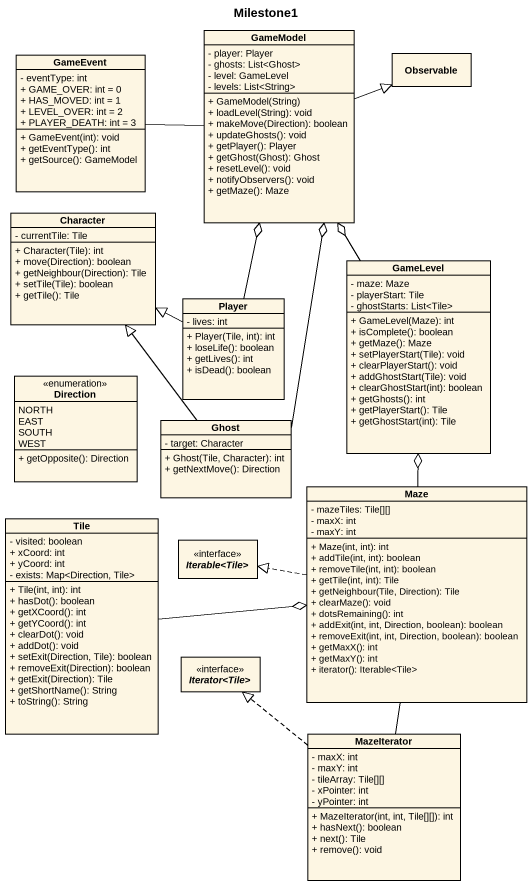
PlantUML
@startuml
title Milestone1
hide circle
hide empty members
skinparam classAttributeIconSize 0
class GameModel {
  - player: Player
  - ghosts: List<Ghost>
  - level: GameLevel
  - levels: List<String>
  + GameModel(String)
  + loadLevel(String): void
  + makeMove(Direction): boolean
  + updateGhosts(): void
  + getPlayer(): Player
  + getGhost(Ghost): Ghost
  + resetLevel(): void
  + notifyObservers(): void
  + getMaze(): Maze
}
class GameEvent {
  - eventType: int
  + GAME_OVER: int = 0
  + HAS_MOVED: int = 1
  + LEVEL_OVER: int = 2
  + PLAYER_DEATH: int = 3
  + GameEvent(int): void
  + getEventType(): int
  + getSource(): GameModel
}
class Observable
class Character {
  - currentTile: Tile
  + Character(Tile): int
  + move(Direction): boolean
  + getNeighbour(Direction): Tile
  + setTile(Tile): boolean
  + getTile(): Tile
}
class GameLevel {
  - maze: Maze
  - playerStart: Tile
  - ghostStarts: List<Tile>
  + GameLevel(Maze): int
  + isComplete(): boolean
  + getMaze(): Maze
  + setPlayerStart(Tile): void
  + clearPlayerStart(): void
  + addGhostStart(Tile): void
  + clearGhostStart(int): boolean
  + getGhosts(): int
  + getPlayerStart(): Tile
  + getGhostStart(int): Tile
}
class Player {
  - lives: int
  + Player(Tile, int): int
  + loseLife(): boolean
  + getLives(): int
  + isDead(): boolean
}
enum Direction {
  NORTH
  EAST
  SOUTH
  WEST
  + getOpposite(): Direction
}
class Ghost {
  - target: Character
  + Ghost(Tile, Character): int
  + getNextMove(): Direction
}
class Tile {
  - visited: boolean
  + xCoord: int
  + yCoord: int
  - exists: Map<Direction, Tile>
  + Tile(int, int): int
  + hasDot(): boolean
  + getXCoord(): int
  + getYCoord(): int
  + clearDot(): void
  + addDot(): void
  + setExit(Direction, Tile): boolean
  + removeExit(Direction): boolean
  + getExit(Direction): Tile
  + getShortName(): String
  + toString(): String
}
class Maze {
  - mazeTiles: Tile[][]
  - maxX: int
  - maxY: int
  + Maze(int, int): int
  + addTile(int, int): boolean
  + removeTile(int, int): boolean
  + getTile(int, int): Tile
  + getNeighbour(Tile, Direction): Tile
  + clearMaze(): void
  + dotsRemaining(): int
  + addExit(int, int, Direction, boolean): boolean
  + removeExit(int, int, Direction, boolean): boolean
  + getMaxX(): int
  + getMaxY(): int
  + iterator(): Iterable<Tile>
}
interface "Iterable<Tile>" as Iterable_Tile <<interface>>
interface "Iterator<Tile>" as Iterator_Tile <<interface>>
class MazeIterator {
  - maxX: int
  - maxY: int
  - tileArray: Tile[][]
  - xPointer: int
  - yPointer: int
  + MazeIterator(int, int, Tile[][]): int
  + hasNext(): boolean
  + next(): Tile
  + remove(): void
}
GameModel -right-|> Observable
GameEvent -right- GameModel
GameLevel -up-o GameModel
Player -up-o GameModel
Player -left-|> Character
Ghost -up-o GameModel
Ghost -up-|> Character
Tile -right-o Maze
Maze -up-o GameLevel
Maze .left.|> Iterable_Tile
MazeIterator -up- Maze
MazeIterator .up.|> Iterator_Tile
@enduml
